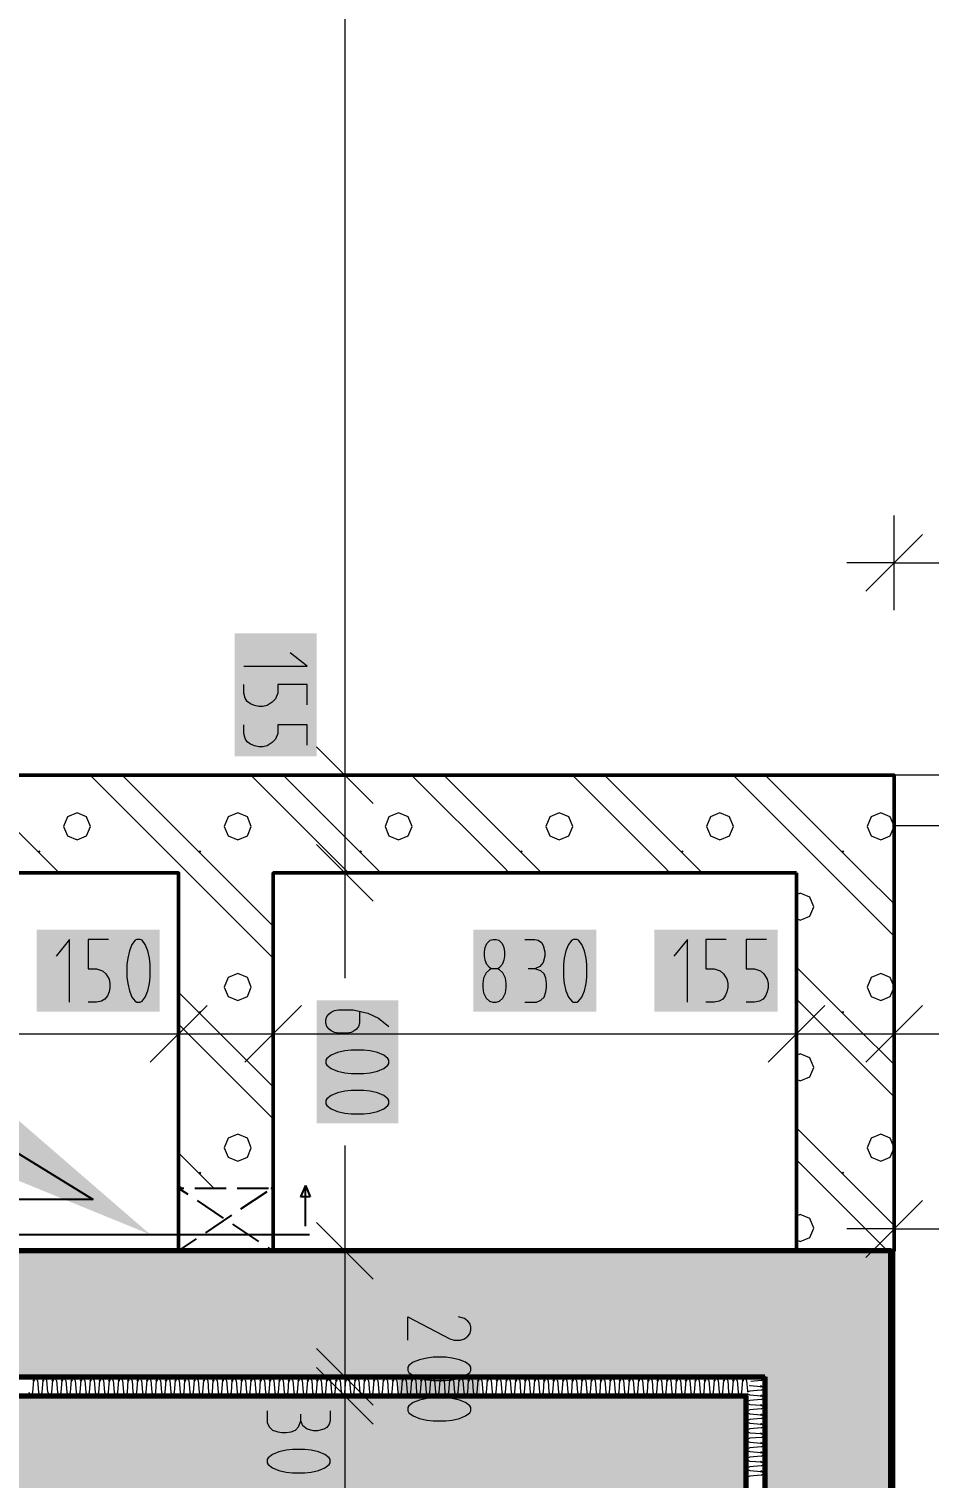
# Model space of a CAD drawing. Header units: millimetres. Extents: x 0 to 594, y 0 to 420.
# Drawn here: x 431.3 to 442.54, y 267.6 to 285.71 of the extents above; entities that cross this region are included whole.
import ezdxf
from ezdxf import colors
from ezdxf.entities.mleader import LeaderData, LeaderLine
from ezdxf.math import Vec2, Vec3

# ---------------------------------------------------------------- set-up
doc = ezdxf.new("R2010")
doc.units = ezdxf.units.MM
doc.header["$LTSCALE"] = 8
for name, color, linetype in [('CAT6', 1, 'Continuous'), ('PDF_Instalacni prizdivky', 7, 'Continuous'), ('PDF_Koty delkove', 7, 'Continuous'), ('PDF_Omitka', 7, 'Continuous'), ('PDF_Prosklenne fasady', 7, 'Continuous'), ('PDF_Prostupy', 7, 'Continuous'), ('PDF_Steny obvodove nosne', 7, 'Continuous'), ('PDF_Steny sendvic', 7, 'Continuous'), ('PDF_Steny vnitrni', 7, 'Continuous'), ('popos', 7, 'Continuous')]:
    doc.layers.add(name, color=color, linetype=linetype)

msp = doc.modelspace()

# ---------------------------------------------------------------- hatches: boundary and pattern name
at = {"layer": 'PDF_Steny obvodove nosne', "true_color": 0xc0c0c0, "transparency": 33554559}
msp.add_hatch(color=9, dxfattribs=at).paths.add_polyline_path([(440.256, 268.63), (421.595, 268.63), (421.595, 267.213), (438.839, 267.213), (440.256, 267.213)])

# ---------------------------------------------------------------- linework, layer by layer
at = {"layer": 'CAT6'}
msp.add_line((421.247, 270.644), (434.803, 270.644), dxfattribs=at)
at = {"layer": 'PDF_Instalacni prizdivky', "lineweight": 50}
for points in [[(442.106, 275.165), (442.106, 275.756), (442.106, 276.386), (421.555, 276.386), (421.555, 275.165), (421.595, 275.165), (421.595, 276.346), (423.563, 276.346), (423.563, 275.165), (433.169, 275.165), (433.169, 270.441), (434.351, 270.441), (434.351, 275.165), (440.886, 275.165)], [(440.886, 275.165), (440.886, 270.441), (442.067, 270.441), (442.106, 270.441), (442.106, 275.165)]]:
    msp.add_lwpolyline(points, dxfattribs=at)
at = {"layer": 'PDF_Instalacni prizdivky', "lineweight": 9}
for points in [[(430.457, 276.386), (431.398, 275.445)], [(432.063, 276.386), (433.205, 275.244)], [(432.465, 276.386), (433.406, 275.445)], [(434.071, 276.386), (435.213, 275.244)], [(434.473, 276.386), (435.414, 275.445)], [(436.079, 276.386), (437.221, 275.244)], [(436.48, 276.386), (437.421, 275.445)], [(438.087, 276.386), (439.228, 275.244)], [(438.488, 276.386), (439.429, 275.445)], [(440.095, 276.386), (441.236, 275.244)], [(440.496, 276.386), (441.437, 275.445)], [(442.102, 276.386), (442.106, 276.382)], [(431.9, 275.577), (432.019, 275.627), (432.068, 275.746), (432.019, 275.865), (431.9, 275.915), (431.78, 275.865), (431.731, 275.746), (431.78, 275.627)], [(442.106, 275.749), (442.058, 275.865), (441.939, 275.915), (441.82, 275.865), (441.77, 275.746), (441.82, 275.627), (441.939, 275.577), (442.058, 275.627), (442.106, 275.743)], [(431.78, 275.627), (431.9, 275.577)], [(431.398, 275.445), (431.599, 275.244)], [(433.406, 275.445), (433.606, 275.244)], [(435.414, 275.445), (435.614, 275.244)], [(437.421, 275.445), (437.622, 275.244)], [(439.429, 275.445), (439.63, 275.244)], [(441.437, 275.445), (441.638, 275.244)], [(431.599, 275.244), (431.677, 275.165)], [(433.205, 275.244), (433.284, 275.165)], [(433.606, 275.244), (433.685, 275.165), (434.351, 274.5)], [(435.213, 275.244), (435.291, 275.165)], [(435.614, 275.244), (435.693, 275.165)], [(437.221, 275.244), (437.299, 275.165)], [(437.622, 275.244), (437.701, 275.165)], [(439.228, 275.244), (439.307, 275.165)], [(439.63, 275.244), (439.709, 275.165)], [(441.236, 275.244), (441.315, 275.165)], [(441.638, 275.244), (441.717, 275.165)], [(433.284, 275.165), (433.406, 275.043), (434.351, 274.098)], [(441.315, 275.165), (441.437, 275.043), (442.106, 274.374)], [(441.717, 275.165), (442.106, 274.776)], [(440.886, 274.594), (440.935, 274.573), (441.054, 274.623), (441.104, 274.742), (441.054, 274.861), (440.935, 274.911), (440.886, 274.89)], [(440.886, 273.988), (441.437, 273.437)], [(442.106, 273.741), (442.058, 273.857), (441.939, 273.907), (441.82, 273.857), (441.77, 273.738), (441.82, 273.619), (441.939, 273.569), (442.058, 273.619), (442.106, 273.735)], [(433.169, 273.673), (433.406, 273.437), (433.606, 273.236), (434.351, 272.492)], [(440.886, 273.587), (441.236, 273.236), (441.437, 273.035), (442.106, 272.366)], [(441.437, 273.437), (441.638, 273.236)], [(433.169, 273.272), (433.205, 273.236), (433.406, 273.035), (434.351, 272.091)], [(441.638, 273.236), (442.106, 272.768)], [(440.886, 272.586), (440.935, 272.566), (441.054, 272.615), (441.104, 272.734), (441.054, 272.853), (440.935, 272.903), (440.886, 272.882)], [(440.886, 271.98), (441.437, 271.429)], [(442.106, 271.734), (442.058, 271.85), (441.939, 271.899), (441.82, 271.85), (441.77, 271.73), (441.82, 271.611), (441.939, 271.562), (442.058, 271.611), (442.106, 271.727)], [(433.169, 271.665), (433.406, 271.429), (433.606, 271.228), (433.609, 271.226)], [(440.886, 271.579), (441.236, 271.228), (441.437, 271.028), (442.024, 270.441)], [(433.169, 271.264), (433.205, 271.228), (433.207, 271.226)], [(441.437, 271.429), (441.638, 271.228)], [(441.638, 271.228), (442.106, 270.76)], [(440.886, 270.578), (440.935, 270.558), (441.054, 270.607), (441.104, 270.726), (441.054, 270.846), (440.935, 270.895), (440.886, 270.875)], [(433.991, 270.442), (433.992, 270.441)]]:
    msp.add_lwpolyline(points, dxfattribs=at)
for points in [[(433.908, 275.577), (434.027, 275.627), (434.076, 275.746), (434.027, 275.865), (433.908, 275.915), (433.788, 275.865), (433.739, 275.746), (433.788, 275.627)], [(435.915, 275.577), (436.035, 275.627), (436.084, 275.746), (436.035, 275.865), (435.915, 275.915), (435.796, 275.865), (435.747, 275.746), (435.796, 275.627)], [(437.923, 275.577), (438.043, 275.627), (438.092, 275.746), (438.043, 275.865), (437.923, 275.915), (437.804, 275.865), (437.755, 275.746), (437.804, 275.627)], [(439.931, 275.577), (440.05, 275.627), (440.1, 275.746), (440.05, 275.865), (439.931, 275.915), (439.812, 275.865), (439.763, 275.746), (439.812, 275.627)], [(433.908, 273.569), (434.027, 273.619), (434.076, 273.738), (434.027, 273.857), (433.908, 273.907), (433.788, 273.857), (433.739, 273.738), (433.788, 273.619)], [(433.908, 271.562), (434.027, 271.611), (434.076, 271.73), (434.027, 271.85), (433.908, 271.899), (433.788, 271.85), (433.739, 271.73), (433.788, 271.611)]]:
    msp.add_lwpolyline(points, close=True, dxfattribs=at)
at = {"layer": 'PDF_Instalacni prizdivky', "lineweight": 9, "transparency": 33554559}
for points in [[(431.428, 275.448), (431.446, 275.431), (431.41, 275.431), (431.428, 275.413)], [(433.436, 275.448), (433.453, 275.431), (433.418, 275.431), (433.436, 275.413)], [(435.444, 275.448), (435.461, 275.431), (435.426, 275.431), (435.444, 275.413)], [(437.451, 275.448), (437.469, 275.431), (437.434, 275.431), (437.451, 275.413)], [(439.459, 275.448), (439.477, 275.431), (439.442, 275.431), (439.459, 275.413)], [(441.467, 275.448), (441.485, 275.431), (441.45, 275.431), (441.467, 275.413)], [(433.436, 273.441), (433.453, 273.423), (433.418, 273.423), (433.436, 273.405)], [(441.467, 273.441), (441.485, 273.423), (441.45, 273.423), (441.467, 273.405)], [(433.436, 271.433), (433.453, 271.415), (433.418, 271.415), (433.436, 271.397)], [(441.467, 271.433), (441.485, 271.415), (441.45, 271.415), (441.467, 271.397)]]:
    msp.add_solid(points, dxfattribs=at)
at = {"layer": 'PDF_Koty delkove', "lineweight": 18}
for points in [[(435.245, 299.653), (435.245, 289.41), (435.245, 286.985), (435.245, 284.004), (435.245, 283.345), (435.245, 280.615), (435.245, 276.386), (435.245, 275.165), (435.245, 273.848)], [(442.106, 278.448), (442.106, 279.039), (442.106, 279.629)], [(441.752, 278.685), (442.461, 279.393)], [(442.106, 279.039), (441.516, 279.039)], [(442.106, 279.039), (443.789, 279.039), (445.965, 279.039), (446.595, 279.039)], [(433.985, 277.748), (434.773, 277.748), (434.563, 277.915)], [(434.773, 277.265), (434.773, 277.517), (434.406, 277.517), (434.406, 277.411), (434.379, 277.338), (434.339, 277.296), (434.274, 277.255), (434.222, 277.244), (434.169, 277.244), (434.117, 277.255), (434.065, 277.275), (434.025, 277.307), (433.999, 277.348), (433.985, 277.411), (433.985, 277.517)], [(434.773, 276.761), (434.773, 277.013), (434.406, 277.013), (434.406, 276.907), (434.379, 276.834), (434.339, 276.792), (434.274, 276.751), (434.222, 276.74), (434.169, 276.74), (434.117, 276.751), (434.065, 276.771), (434.025, 276.803), (433.999, 276.844), (433.985, 276.907), (433.985, 277.013)], [(434.891, 276.74), (435.599, 276.031)], [(434.654, 276.386), (435.245, 276.386), (435.836, 276.386)], [(434.891, 275.52), (435.599, 274.811)], [(434.654, 275.165), (435.245, 275.165), (435.836, 275.165)], [(431.807, 273.547), (431.807, 274.334), (431.64, 274.125)], [(432.291, 274.334), (432.039, 274.334), (432.039, 273.967), (432.144, 273.967), (432.217, 273.941), (432.259, 273.901), (432.301, 273.836), (432.311, 273.784), (432.311, 273.731), (432.301, 273.678), (432.28, 273.627), (432.248, 273.587), (432.207, 273.56), (432.144, 273.547), (432.039, 273.547)], [(437.073, 273.967), (437.052, 273.981), (437.02, 274.02), (436.999, 274.072), (436.989, 274.125), (436.989, 274.178), (436.999, 274.23), (437.02, 274.282), (437.062, 274.322), (437.094, 274.334), (437.135, 274.334), (437.167, 274.322), (437.209, 274.282), (437.23, 274.23), (437.241, 274.178), (437.241, 274.125), (437.23, 274.072), (437.209, 274.02), (437.178, 273.981), (437.157, 273.967)], [(437.493, 274.334), (437.619, 274.334), (437.661, 274.322), (437.702, 274.295), (437.724, 274.256), (437.745, 274.178), (437.745, 274.125), (437.724, 274.046), (437.682, 273.993), (437.619, 273.967), (437.535, 273.967)], [(439.524, 273.547), (439.524, 274.334), (439.356, 274.125)], [(440.007, 274.334), (439.755, 274.334), (439.755, 273.967), (439.86, 273.967), (439.933, 273.941), (439.976, 273.901), (440.017, 273.836), (440.028, 273.784), (440.028, 273.731), (440.017, 273.678), (439.996, 273.627), (439.965, 273.587), (439.923, 273.56), (439.86, 273.547), (439.755, 273.547)], [(440.511, 274.334), (440.259, 274.334), (440.259, 273.967), (440.364, 273.967), (440.437, 273.941), (440.48, 273.901), (440.521, 273.836), (440.532, 273.784), (440.532, 273.731), (440.521, 273.678), (440.5, 273.627)], [(436.978, 273.849), (436.967, 273.784), (436.967, 273.731), (436.978, 273.666), (437.01, 273.6), (437.052, 273.56), (437.094, 273.547), (437.135, 273.547), (437.178, 273.56), (437.22, 273.6), (437.251, 273.666), (437.261, 273.731)], [(437.261, 273.731), (437.261, 273.784), (437.251, 273.849), (437.22, 273.915), (437.178, 273.954), (437.157, 273.967), (437.073, 273.967), (437.052, 273.954), (437.01, 273.915), (436.978, 273.849)], [(437.493, 273.547), (437.639, 273.547), (437.692, 273.574), (437.734, 273.613), (437.755, 273.678), (437.765, 273.731), (437.765, 273.784), (437.755, 273.849), (437.734, 273.901), (437.692, 273.941), (437.619, 273.967)], [(433.169, 272.563), (433.169, 273.153), (433.169, 273.744)], [(434.351, 272.563), (434.351, 273.153), (434.351, 273.744)], [(440.5, 273.627), (440.469, 273.587), (440.427, 273.56), (440.364, 273.547), (440.259, 273.547)], [(440.886, 272.563), (440.886, 273.153), (440.886, 273.744)], [(442.106, 272.563), (442.106, 273.153), (442.106, 273.744)], [(432.815, 272.799), (433.524, 273.508)], [(433.996, 272.799), (434.705, 273.508)], [(435.39, 273.212), (435.363, 273.191), (435.325, 273.171), (435.272, 273.16), (435.167, 273.16), (435.114, 273.171), (435.075, 273.191), (435.049, 273.212), (435.022, 273.244), (435.009, 273.286), (435.009, 273.327), (435.022, 273.37), (435.049, 273.401), (435.075, 273.422), (435.114, 273.443), (435.167, 273.454), (435.351, 273.454), (435.534, 273.412), (435.665, 273.349), (435.796, 273.244)], [(435.429, 273.433), (435.429, 273.286), (435.416, 273.244), (435.39, 273.212)], [(440.532, 272.799), (441.24, 273.508)], [(441.752, 272.799), (442.461, 273.508)], [(400.059, 273.153), (409.902, 273.153), (421.555, 273.153), (423.563, 273.153), (433.169, 273.153), (434.351, 273.153), (440.886, 273.153), (442.106, 273.153), (446.595, 273.153)], [(435.796, 272.32), (435.784, 272.341), (435.731, 272.383), (435.652, 272.414), (435.56, 272.435), (435.482, 272.446), (435.325, 272.446), (435.246, 272.435), (435.154, 272.414), (435.075, 272.383), (435.022, 272.341), (435.009, 272.32), (435.009, 272.278), (435.022, 272.257), (435.075, 272.215), (435.154, 272.183), (435.246, 272.163), (435.325, 272.152)], [(435.325, 272.152), (435.482, 272.152), (435.56, 272.163), (435.652, 272.183), (435.731, 272.215), (435.784, 272.257), (435.796, 272.278), (435.796, 272.32)], [(435.245, 271.758), (435.245, 270.441), (435.245, 268.866), (435.245, 268.63), (435.245, 267.213), (435.245, 254.22), (435.245, 252.803), (435.245, 252.567), (435.245, 250.992), (435.245, 250.48), (435.245, 208.63), (435.245, 203.906), (435.245, 202.724), (435.245, 190.913), (435.245, 190.126), (435.245, 155.402)], [(442.106, 270.124), (442.106, 270.715), (442.106, 271.305)], [(441.752, 270.36), (442.461, 271.069)], [(434.891, 270.795), (435.599, 270.087)], [(442.106, 270.715), (441.516, 270.715)], [(442.106, 270.715), (466.122, 270.715)], [(434.654, 270.441), (435.245, 270.441), (435.836, 270.441)], [(436.032, 269.323), (436.032, 269.617), (436.558, 269.343), (436.61, 269.323), (436.689, 269.323), (436.741, 269.343), (436.78, 269.375), (436.807, 269.406), (436.82, 269.449), (436.82, 269.49), (436.807, 269.532), (436.78, 269.564), (436.741, 269.595), (436.663, 269.617)], [(434.891, 269.22), (435.599, 268.512)], [(436.348, 268.819), (436.506, 268.819), (436.584, 268.829), (436.676, 268.85), (436.754, 268.882), (436.807, 268.923), (436.82, 268.945), (436.82, 268.986), (436.807, 269.008), (436.754, 269.049), (436.676, 269.081), (436.584, 269.102), (436.506, 269.113), (436.348, 269.113), (436.269, 269.102), (436.177, 269.081), (436.099, 269.049), (436.046, 269.008), (436.032, 268.986), (436.032, 268.945), (436.046, 268.923)], [(434.891, 268.984), (435.599, 268.276)], [(436.046, 268.923), (436.099, 268.882), (436.177, 268.85), (436.269, 268.829), (436.348, 268.819)], [(434.654, 268.866), (435.245, 268.866), (435.836, 268.866)], [(434.654, 268.63), (435.245, 268.63), (435.836, 268.63)], [(434.274, 268.443), (434.274, 268.296), (434.301, 268.244), (434.34, 268.201), (434.406, 268.181), (434.458, 268.17), (434.511, 268.17), (434.576, 268.181), (434.628, 268.201), (434.668, 268.244), (434.695, 268.317)], [(435.062, 268.443), (435.062, 268.317), (435.049, 268.274), (435.022, 268.233), (434.983, 268.211), (434.905, 268.191), (434.852, 268.191), (434.773, 268.211), (434.721, 268.254), (434.695, 268.317), (434.695, 268.4)], [(434.825, 267.677), (434.917, 267.697), (434.996, 267.729), (435.049, 267.77), (435.062, 267.792), (435.062, 267.833), (435.049, 267.855), (434.996, 267.896), (434.917, 267.928), (434.825, 267.949), (434.747, 267.96), (434.59, 267.96), (434.511, 267.949), (434.419, 267.928), (434.34, 267.896), (434.287, 267.855), (434.274, 267.833), (434.274, 267.792), (434.287, 267.77), (434.34, 267.729), (434.419, 267.697), (434.511, 267.677), (434.59, 267.666)], [(434.59, 267.666), (434.747, 267.666), (434.825, 267.677)]]:
    msp.add_lwpolyline(points, dxfattribs=at)
for points in [[(432.815, 273.863), (432.815, 274.02), (432.805, 274.098), (432.784, 274.19), (432.752, 274.269), (432.711, 274.322), (432.689, 274.334), (432.648, 274.334), (432.626, 274.322), (432.585, 274.269), (432.553, 274.19), (432.532, 274.098), (432.521, 274.02), (432.521, 273.863), (432.532, 273.784), (432.553, 273.692), (432.585, 273.613), (432.626, 273.56), (432.648, 273.547), (432.689, 273.547), (432.711, 273.56), (432.752, 273.613), (432.784, 273.692), (432.805, 273.784)], [(438.269, 273.863), (438.269, 274.02), (438.259, 274.098), (438.238, 274.19), (438.206, 274.269), (438.165, 274.322), (438.143, 274.334), (438.102, 274.334), (438.08, 274.322), (438.039, 274.269), (438.007, 274.19), (437.986, 274.098), (437.975, 274.02), (437.975, 273.863), (437.986, 273.784), (438.007, 273.692), (438.039, 273.613), (438.08, 273.56), (438.102, 273.547), (438.143, 273.547), (438.165, 273.56), (438.206, 273.613), (438.238, 273.692), (438.259, 273.784)], [(435.325, 272.656), (435.482, 272.656), (435.56, 272.667), (435.652, 272.687), (435.731, 272.719), (435.784, 272.76), (435.796, 272.782), (435.796, 272.823), (435.784, 272.845), (435.731, 272.886), (435.652, 272.918), (435.56, 272.939), (435.482, 272.95), (435.325, 272.95), (435.246, 272.939), (435.154, 272.918), (435.075, 272.886), (435.022, 272.845), (435.009, 272.823), (435.009, 272.782), (435.022, 272.76), (435.075, 272.719), (435.154, 272.687), (435.246, 272.667)], [(436.348, 268.315), (436.506, 268.315), (436.584, 268.325), (436.676, 268.346), (436.754, 268.378), (436.807, 268.419), (436.82, 268.441), (436.82, 268.482), (436.807, 268.504), (436.754, 268.545), (436.676, 268.577), (436.584, 268.598), (436.506, 268.609), (436.348, 268.609), (436.269, 268.598), (436.177, 268.577), (436.099, 268.545), (436.046, 268.504), (436.032, 268.482), (436.032, 268.441), (436.046, 268.419), (436.099, 268.378), (436.177, 268.346), (436.269, 268.325)]]:
    msp.add_lwpolyline(points, close=True, dxfattribs=at)
at = {"layer": 'PDF_Koty delkove', "color": 7, "lineweight": 18, "true_color": 0xffffff, "transparency": 33554559}
for points in [[(433.867, 278.16), (433.867, 276.622), (434.891, 278.16), (434.891, 276.622)], [(431.395, 273.429), (432.933, 273.429), (431.395, 274.453), (432.933, 274.453)], [(436.849, 273.429), (438.387, 273.429), (436.849, 274.453), (438.387, 274.453)], [(439.112, 273.429), (440.65, 273.429), (439.112, 274.453), (440.65, 274.453)], [(434.891, 273.572), (434.891, 272.034), (435.914, 273.572), (435.914, 272.034)], [(435.914, 269.735), (435.914, 268.197), (436.938, 269.735), (436.938, 268.197)], [(434.156, 268.582), (434.156, 267.548), (435.18, 268.582), (435.18, 267.548)]]:
    msp.add_solid(points, dxfattribs=at)
at = {"layer": 'PDF_Omitka', "lineweight": 35}
msp.add_lwpolyline([(442.106, 264.85), (442.106, 270.441), (442.067, 270.441), (442.067, 268.866), (442.067, 264.85)], dxfattribs=at)
at = {"layer": 'PDF_Prosklenne fasady', "lineweight": 18}
msp.add_lwpolyline([(445.965, 275.756), (446.595, 275.756), (446.595, 282.213), (445.965, 282.213), (445.965, 276.386), (442.106, 276.386), (442.106, 275.756), (445.965, 275.756)], dxfattribs=at)
at = {"layer": 'PDF_Prostupy'}
for p, q in [((434.752, 271.259), (434.689, 271.116)), ((434.752, 270.749), (434.752, 271.259)), ((434.752, 271.259), (434.81, 271.116)), ((434.81, 271.116), (434.693, 271.116))]:
    msp.add_line(p, q, dxfattribs=at)
at = {"layer": 'PDF_Prostupy', "lineweight": 25}
for points in [[(433.286, 271.145), (433.164, 271.226), (433.233, 271.226)], [(433.164, 271.226), (433.164, 271.05)], [(433.37, 271.226), (433.762, 271.226)], [(433.899, 271.226), (434.291, 271.226)], [(434.269, 271.179), (433.943, 270.962)], [(434.34, 271.226), (434.34, 271.05)], [(433.164, 270.912), (433.164, 270.52)], [(433.4, 271.069), (433.726, 270.851)], [(434.34, 270.912), (434.34, 270.52)], [(433.829, 270.886), (433.503, 270.668)], [(433.84, 270.775), (434.166, 270.558)], [(433.389, 270.592), (433.164, 270.442)], [(433.164, 270.442), (433.233, 270.442)], [(433.37, 270.442), (433.762, 270.442)], [(433.899, 270.442), (434.291, 270.442)], [(434.281, 270.482), (434.34, 270.442)]]:
    msp.add_lwpolyline(points, dxfattribs=at)
at = {"layer": 'PDF_Prostupy', "lineweight": 25, "transparency": 33554559}
for points in [[(433.14, 271.226), (433.164, 271.25), (433.164, 271.201), (433.189, 271.226)], [(433.164, 271.25), (433.189, 271.226), (433.14, 271.226), (433.164, 271.201)], [(433.144, 271.24), (433.178, 271.246), (433.15, 271.206), (433.184, 271.212)], [(434.315, 271.226), (434.34, 271.25), (434.34, 271.201), (434.364, 271.226)], [(434.34, 271.25), (434.364, 271.226), (434.315, 271.226), (434.34, 271.201)], [(434.36, 271.24), (434.353, 271.206), (434.326, 271.246), (434.319, 271.212)], [(433.14, 270.442), (433.164, 270.467), (433.164, 270.418), (433.189, 270.442)], [(433.164, 270.467), (433.189, 270.442), (433.14, 270.442), (433.164, 270.418)], [(433.184, 270.456), (433.178, 270.422), (433.15, 270.463), (433.144, 270.429)], [(434.315, 270.442), (434.34, 270.467), (434.34, 270.418), (434.364, 270.442)], [(434.34, 270.467), (434.364, 270.442), (434.315, 270.442), (434.34, 270.418)], [(434.319, 270.456), (434.353, 270.463), (434.326, 270.422), (434.36, 270.429)]]:
    msp.add_solid(points, dxfattribs=at)
at = {"layer": 'PDF_Steny obvodove nosne', "lineweight": 70}
for points in [[(440.492, 268.866), (440.492, 264.85)], [(442.067, 264.85), (442.067, 268.866)], [(421.595, 267.213), (421.595, 268.63), (440.256, 268.63), (440.256, 267.213), (440.256, 267.213), (440.256, 264.85), (438.839, 264.85), (438.839, 267.213), (423.012, 267.213)]]:
    msp.add_lwpolyline(points, dxfattribs=at)
at = {"layer": 'PDF_Steny obvodove nosne', "color": 9, "lineweight": 9, "true_color": 0xc0c0c0, "transparency": 33554559}
msp.add_solid([(440.492, 264.85), (442.067, 264.85), (440.492, 268.866), (442.067, 268.866)], dxfattribs=at)
at = {"layer": 'PDF_Steny sendvic', "lineweight": 35}
for points in [[(440.335, 268.866), (421.595, 268.866), (421.555, 268.866), (421.555, 268.63), (421.595, 268.63), (440.256, 268.63), (440.256, 268.63)], [(440.256, 268.63), (440.256, 267.213), (440.256, 264.85), (440.492, 264.85), (440.492, 268.866), (440.335, 268.866)]]:
    msp.add_lwpolyline(points, dxfattribs=at)
at = {"layer": 'PDF_Steny sendvic', "lineweight": 9}
for points in [[(431.347, 268.677), (431.358, 268.819)], [(431.382, 268.866), (431.358, 268.819)], [(431.406, 268.819), (431.382, 268.866)], [(431.406, 268.819), (431.417, 268.677)], [(431.465, 268.677), (431.477, 268.819)], [(431.5, 268.866), (431.477, 268.819)], [(431.535, 268.677), (431.524, 268.819), (431.5, 268.866)], [(431.5, 268.866), (431.5, 268.866)], [(431.583, 268.677), (431.595, 268.819)], [(431.618, 268.866), (431.595, 268.819)], [(431.642, 268.819), (431.618, 268.866)], [(431.642, 268.819), (431.654, 268.677)], [(431.701, 268.677), (431.713, 268.819)], [(431.736, 268.866), (431.713, 268.819)], [(431.76, 268.819), (431.736, 268.866)], [(431.76, 268.819), (431.772, 268.677)], [(431.819, 268.677), (431.831, 268.819)], [(431.854, 268.866), (431.831, 268.819)], [(431.878, 268.819), (431.854, 268.866)], [(431.878, 268.819), (431.89, 268.677)], [(431.937, 268.677), (431.949, 268.819)], [(431.973, 268.866), (431.949, 268.819)], [(431.996, 268.819), (431.973, 268.866)], [(431.996, 268.819), (432.008, 268.677)], [(432.055, 268.677), (432.067, 268.819)], [(432.091, 268.866), (432.067, 268.819)], [(432.114, 268.819), (432.091, 268.866)], [(432.114, 268.819), (432.126, 268.677)], [(432.173, 268.677), (432.185, 268.819)], [(432.209, 268.866), (432.185, 268.819)], [(432.232, 268.819), (432.209, 268.866)], [(432.232, 268.819), (432.244, 268.677)], [(432.292, 268.677), (432.303, 268.819)], [(432.35, 268.819), (432.327, 268.866), (432.303, 268.819)], [(432.327, 268.866), (432.327, 268.866)], [(432.35, 268.819), (432.362, 268.677)], [(432.41, 268.677), (432.421, 268.819)], [(432.469, 268.819), (432.445, 268.866), (432.421, 268.819)], [(432.469, 268.819), (432.48, 268.677)], [(432.528, 268.677), (432.539, 268.819)], [(432.587, 268.819), (432.563, 268.866), (432.539, 268.819)], [(432.587, 268.819), (432.598, 268.677)], [(432.646, 268.677), (432.658, 268.819)], [(432.705, 268.819), (432.681, 268.866), (432.658, 268.819)], [(432.705, 268.819), (432.717, 268.677)], [(432.764, 268.677), (432.776, 268.819)], [(432.823, 268.819), (432.799, 268.866), (432.776, 268.819)], [(432.823, 268.819), (432.835, 268.677)], [(432.882, 268.677), (432.894, 268.819)], [(432.941, 268.819), (432.917, 268.866), (432.894, 268.819)], [(432.941, 268.819), (432.953, 268.677)], [(433, 268.677), (433.012, 268.819)], [(433.036, 268.866), (433.012, 268.819)], [(433.059, 268.819), (433.036, 268.866)], [(433.059, 268.819), (433.071, 268.677)], [(433.118, 268.677), (433.13, 268.819)], [(433.177, 268.819), (433.154, 268.866), (433.13, 268.819)], [(433.177, 268.819), (433.189, 268.677)], [(433.236, 268.677), (433.248, 268.819)], [(433.295, 268.819), (433.272, 268.866), (433.248, 268.819)], [(433.295, 268.819), (433.307, 268.677)], [(433.355, 268.677), (433.366, 268.819)], [(433.39, 268.866), (433.366, 268.819)], [(433.413, 268.819), (433.39, 268.866)], [(433.413, 268.819), (433.425, 268.677)], [(433.473, 268.677), (433.484, 268.819)], [(433.532, 268.819), (433.508, 268.866), (433.484, 268.819)], [(433.532, 268.819), (433.543, 268.677)], [(433.591, 268.677), (433.602, 268.819)], [(433.65, 268.819), (433.626, 268.866), (433.602, 268.819)], [(433.65, 268.819), (433.661, 268.677)], [(433.709, 268.677), (433.721, 268.819)], [(433.768, 268.819), (433.744, 268.866), (433.721, 268.819)], [(433.768, 268.819), (433.78, 268.677)], [(433.827, 268.677), (433.839, 268.819)], [(433.886, 268.819), (433.862, 268.866), (433.839, 268.819)], [(433.886, 268.819), (433.898, 268.677)], [(433.945, 268.677), (433.957, 268.819)], [(434.004, 268.819), (433.98, 268.866), (433.957, 268.819)], [(434.004, 268.819), (434.016, 268.677)], [(434.063, 268.677), (434.075, 268.819)], [(434.122, 268.819), (434.099, 268.866), (434.075, 268.819)], [(434.122, 268.819), (434.134, 268.677)], [(434.181, 268.677), (434.193, 268.819)], [(434.24, 268.819), (434.217, 268.866), (434.193, 268.819)], [(434.24, 268.819), (434.252, 268.677)], [(434.299, 268.677), (434.311, 268.819)], [(434.358, 268.819), (434.335, 268.866), (434.311, 268.819)], [(434.358, 268.819), (434.37, 268.677)], [(434.418, 268.677), (434.429, 268.819)], [(434.453, 268.866), (434.429, 268.819)], [(434.476, 268.819), (434.453, 268.866)], [(434.453, 268.866), (434.453, 268.866)], [(434.476, 268.819), (434.488, 268.677)], [(434.536, 268.677), (434.547, 268.819)], [(434.571, 268.866), (434.547, 268.819)], [(434.595, 268.819), (434.571, 268.866)], [(434.595, 268.819), (434.606, 268.677)], [(434.654, 268.677), (434.665, 268.819)], [(434.689, 268.866), (434.665, 268.819)], [(434.713, 268.819), (434.689, 268.866)], [(434.713, 268.819), (434.724, 268.677)], [(434.772, 268.677), (434.784, 268.819)], [(434.807, 268.866), (434.784, 268.819)], [(434.831, 268.819), (434.807, 268.866)], [(434.831, 268.819), (434.843, 268.677)], [(434.89, 268.677), (434.902, 268.819)], [(434.925, 268.866), (434.902, 268.819)], [(434.949, 268.819), (434.925, 268.866)], [(434.949, 268.819), (434.961, 268.677)], [(435.008, 268.677), (435.02, 268.819)], [(435.043, 268.866), (435.02, 268.819)], [(435.067, 268.819), (435.043, 268.866)], [(435.067, 268.819), (435.079, 268.677)], [(435.126, 268.677), (435.138, 268.819)], [(435.162, 268.866), (435.138, 268.819)], [(435.185, 268.819), (435.162, 268.866)], [(435.185, 268.819), (435.197, 268.677)], [(435.244, 268.677), (435.256, 268.819)], [(435.303, 268.819), (435.28, 268.866), (435.256, 268.819)], [(435.28, 268.866), (435.28, 268.866)], [(435.303, 268.819), (435.315, 268.677)], [(435.362, 268.677), (435.374, 268.819)], [(435.421, 268.819), (435.398, 268.866), (435.374, 268.819)], [(435.421, 268.819), (435.433, 268.677)], [(435.481, 268.677), (435.492, 268.819)], [(435.539, 268.819), (435.516, 268.866), (435.492, 268.819)], [(435.539, 268.819), (435.551, 268.677)], [(435.599, 268.677), (435.61, 268.819)], [(435.658, 268.819), (435.634, 268.866), (435.61, 268.819)], [(435.658, 268.819), (435.669, 268.677)], [(435.717, 268.677), (435.728, 268.819)], [(435.776, 268.819), (435.752, 268.866), (435.728, 268.819)], [(435.776, 268.819), (435.787, 268.677)], [(435.835, 268.677), (435.847, 268.819)], [(435.894, 268.819), (435.87, 268.866), (435.847, 268.819)], [(435.894, 268.819), (435.905, 268.677)], [(435.953, 268.677), (435.965, 268.819)], [(435.988, 268.866), (435.965, 268.819)], [(436.012, 268.819), (435.988, 268.866)], [(436.012, 268.819), (436.024, 268.677)], [(436.071, 268.677), (436.083, 268.819)], [(436.13, 268.819), (436.106, 268.866), (436.083, 268.819)], [(436.13, 268.819), (436.142, 268.677)], [(436.189, 268.677), (436.201, 268.819)], [(436.248, 268.819), (436.225, 268.866), (436.201, 268.819)], [(436.248, 268.819), (436.26, 268.677)], [(436.307, 268.677), (436.319, 268.819)], [(436.343, 268.866), (436.319, 268.819)], [(436.366, 268.819), (436.343, 268.866)], [(436.366, 268.819), (436.378, 268.677)], [(436.425, 268.677), (436.437, 268.819)], [(436.484, 268.819), (436.461, 268.866), (436.437, 268.819)], [(436.484, 268.819), (436.496, 268.677)], [(436.544, 268.677), (436.555, 268.819)], [(436.602, 268.819), (436.579, 268.866), (436.555, 268.819)], [(436.602, 268.819), (436.614, 268.677)], [(436.662, 268.677), (436.673, 268.819)], [(436.721, 268.819), (436.697, 268.866), (436.673, 268.819)], [(436.721, 268.819), (436.732, 268.677)], [(436.78, 268.677), (436.791, 268.819)], [(436.839, 268.819), (436.815, 268.866), (436.791, 268.819)], [(436.839, 268.819), (436.85, 268.677)], [(436.898, 268.677), (436.91, 268.819)], [(436.957, 268.819), (436.933, 268.866), (436.91, 268.819)], [(436.957, 268.819), (436.968, 268.677)], [(437.016, 268.677), (437.028, 268.819)], [(437.075, 268.819), (437.051, 268.866), (437.028, 268.819)], [(437.075, 268.819), (437.087, 268.677)], [(437.134, 268.677), (437.146, 268.819)], [(437.193, 268.819), (437.169, 268.866), (437.146, 268.819)], [(437.193, 268.819), (437.205, 268.677)], [(437.252, 268.677), (437.264, 268.819)], [(437.311, 268.819), (437.287, 268.866), (437.264, 268.819)], [(437.311, 268.819), (437.323, 268.677)], [(437.37, 268.677), (437.382, 268.819)], [(437.429, 268.819), (437.406, 268.866), (437.382, 268.819)], [(437.406, 268.866), (437.406, 268.866)], [(437.429, 268.819), (437.441, 268.677)], [(437.488, 268.677), (437.5, 268.819)], [(437.524, 268.866), (437.5, 268.819)], [(437.547, 268.819), (437.524, 268.866)], [(437.547, 268.819), (437.559, 268.677)], [(437.607, 268.677), (437.618, 268.819)], [(437.642, 268.866), (437.618, 268.819)], [(437.665, 268.819), (437.642, 268.866)], [(437.665, 268.819), (437.677, 268.677)], [(437.725, 268.677), (437.736, 268.819)], [(437.76, 268.866), (437.736, 268.819)], [(437.784, 268.819), (437.76, 268.866)], [(437.784, 268.819), (437.795, 268.677)], [(437.843, 268.677), (437.854, 268.819)], [(437.878, 268.866), (437.854, 268.819)], [(437.902, 268.819), (437.878, 268.866)], [(437.902, 268.819), (437.913, 268.677)], [(437.961, 268.677), (437.973, 268.819)], [(437.996, 268.866), (437.973, 268.819)], [(438.02, 268.819), (437.996, 268.866)], [(438.02, 268.819), (438.031, 268.677)], [(438.079, 268.677), (438.091, 268.819)], [(438.114, 268.866), (438.091, 268.819)], [(438.138, 268.819), (438.114, 268.866)], [(438.138, 268.819), (438.15, 268.677)], [(438.197, 268.677), (438.209, 268.819)], [(438.232, 268.866), (438.209, 268.819)], [(438.256, 268.819), (438.232, 268.866)], [(438.232, 268.866), (438.232, 268.866)], [(438.256, 268.819), (438.268, 268.677)], [(438.315, 268.677), (438.327, 268.819)], [(438.35, 268.866), (438.327, 268.819)], [(438.374, 268.819), (438.35, 268.866)], [(438.374, 268.819), (438.386, 268.677)], [(438.433, 268.677), (438.445, 268.819)], [(438.469, 268.866), (438.445, 268.819)], [(438.492, 268.819), (438.469, 268.866)], [(438.492, 268.819), (438.504, 268.677)], [(438.551, 268.677), (438.563, 268.819)], [(438.587, 268.866), (438.563, 268.819)], [(438.61, 268.819), (438.587, 268.866)], [(438.61, 268.819), (438.622, 268.677)], [(438.67, 268.677), (438.681, 268.819)], [(438.705, 268.866), (438.681, 268.819)], [(438.728, 268.819), (438.705, 268.866)], [(438.728, 268.819), (438.74, 268.677)], [(438.788, 268.677), (438.799, 268.819)], [(438.823, 268.866), (438.799, 268.819)], [(438.847, 268.819), (438.823, 268.866)], [(438.847, 268.819), (438.858, 268.677)], [(438.906, 268.677), (438.917, 268.819)], [(438.941, 268.866), (438.917, 268.819)], [(438.965, 268.819), (438.941, 268.866)], [(438.965, 268.819), (438.976, 268.677)], [(439.024, 268.677), (439.036, 268.819)], [(439.059, 268.866), (439.036, 268.819)], [(439.083, 268.819), (439.059, 268.866)], [(439.083, 268.819), (439.094, 268.677)], [(439.142, 268.677), (439.154, 268.819)], [(439.177, 268.866), (439.154, 268.819)], [(439.201, 268.819), (439.177, 268.866)], [(439.201, 268.819), (439.213, 268.677)], [(439.26, 268.677), (439.272, 268.819)], [(439.295, 268.866), (439.272, 268.819)], [(439.319, 268.819), (439.295, 268.866)], [(439.319, 268.819), (439.331, 268.677)], [(439.378, 268.677), (439.39, 268.819)], [(439.413, 268.866), (439.39, 268.819)], [(439.437, 268.819), (439.413, 268.866)], [(439.437, 268.819), (439.449, 268.677)], [(439.496, 268.677), (439.508, 268.819)], [(439.532, 268.866), (439.508, 268.819)], [(439.555, 268.819), (439.532, 268.866)], [(439.555, 268.819), (439.567, 268.677)], [(439.614, 268.677), (439.626, 268.819)], [(439.65, 268.866), (439.626, 268.819)], [(439.673, 268.819), (439.65, 268.866)], [(439.673, 268.819), (439.685, 268.677)], [(439.732, 268.677), (439.744, 268.819)], [(439.768, 268.866), (439.744, 268.819)], [(439.791, 268.819), (439.768, 268.866)], [(439.791, 268.819), (439.803, 268.677)], [(439.851, 268.677), (439.862, 268.819)], [(439.886, 268.866), (439.862, 268.819)], [(439.91, 268.819), (439.886, 268.866)], [(439.91, 268.819), (439.921, 268.677)], [(439.969, 268.677), (439.98, 268.819)], [(440.004, 268.866), (439.98, 268.819)], [(440.028, 268.819), (440.004, 268.866)], [(440.028, 268.819), (440.039, 268.677)], [(440.087, 268.677), (440.099, 268.819)], [(440.122, 268.866), (440.099, 268.819)], [(440.146, 268.819), (440.122, 268.866)], [(440.146, 268.819), (440.157, 268.677)], [(440.205, 268.677), (440.217, 268.819)], [(440.24, 268.866), (440.217, 268.819)], [(440.264, 268.819), (440.24, 268.866)], [(440.264, 268.819), (440.275, 268.686)], [(440.3, 268.761), (440.303, 268.76)], [(440.303, 268.76), (440.445, 268.748)], [(440.303, 268.76), (440.303, 268.76)], [(440.445, 268.819), (440.315, 268.808)], [(440.445, 268.866), (440.445, 268.866)], [(440.492, 268.842), (440.445, 268.866)], [(440.445, 268.819), (440.492, 268.842)], [(440.492, 268.724), (440.445, 268.748)], [(440.445, 268.701), (440.492, 268.724)], [(431.299, 268.677), (431.32, 268.63)], [(431.325, 268.63), (431.347, 268.677)], [(431.347, 268.677), (431.347, 268.677)], [(431.417, 268.677), (431.439, 268.63)], [(431.444, 268.63), (431.465, 268.677)], [(431.465, 268.677), (431.465, 268.677)], [(431.535, 268.677), (431.557, 268.63)], [(431.562, 268.63), (431.583, 268.677)], [(431.583, 268.677), (431.583, 268.677)], [(431.654, 268.677), (431.675, 268.63)], [(431.68, 268.63), (431.701, 268.677)], [(431.701, 268.677), (431.701, 268.677)], [(431.772, 268.677), (431.793, 268.63)], [(431.798, 268.63), (431.819, 268.677)], [(431.819, 268.677), (431.819, 268.677)], [(431.89, 268.677), (431.911, 268.63)], [(431.916, 268.63), (431.937, 268.677)], [(431.937, 268.677), (431.937, 268.677)], [(432.008, 268.677), (432.029, 268.63)], [(432.034, 268.63), (432.055, 268.677)], [(432.055, 268.677), (432.055, 268.677)], [(432.126, 268.677), (432.147, 268.63)], [(432.152, 268.63), (432.173, 268.677)], [(432.173, 268.677), (432.173, 268.677)], [(432.244, 268.677), (432.265, 268.63)], [(432.27, 268.63), (432.292, 268.677)], [(432.292, 268.677), (432.292, 268.677)], [(432.362, 268.677), (432.383, 268.63)], [(432.388, 268.63), (432.41, 268.677)], [(432.41, 268.677), (432.41, 268.677)], [(432.48, 268.677), (432.502, 268.63)], [(432.507, 268.63), (432.528, 268.677)], [(432.528, 268.677), (432.528, 268.677)], [(432.598, 268.677), (432.62, 268.63)], [(432.625, 268.63), (432.646, 268.677)], [(432.646, 268.677), (432.646, 268.677)], [(432.717, 268.677), (432.738, 268.63)], [(432.743, 268.63), (432.764, 268.677)], [(432.764, 268.677), (432.764, 268.677)], [(432.835, 268.677), (432.856, 268.63)], [(432.861, 268.63), (432.882, 268.677)], [(432.882, 268.677), (432.882, 268.677)], [(432.953, 268.677), (432.974, 268.63)], [(432.979, 268.63), (433, 268.677)], [(433, 268.677), (433, 268.677)], [(433.071, 268.677), (433.092, 268.63)], [(433.097, 268.63), (433.118, 268.677)], [(433.118, 268.677), (433.118, 268.677)], [(433.189, 268.677), (433.21, 268.63)], [(433.215, 268.63), (433.236, 268.677)], [(433.236, 268.677), (433.236, 268.677)], [(433.307, 268.677), (433.328, 268.63)], [(433.333, 268.63), (433.355, 268.677)], [(433.355, 268.677), (433.355, 268.677)], [(433.425, 268.677), (433.446, 268.63)], [(433.451, 268.63), (433.473, 268.677)], [(433.473, 268.677), (433.473, 268.677)], [(433.543, 268.677), (433.565, 268.63)], [(433.57, 268.63), (433.591, 268.677)], [(433.591, 268.677), (433.591, 268.677)], [(433.661, 268.677), (433.683, 268.63)], [(433.688, 268.63), (433.709, 268.677)], [(433.709, 268.677), (433.709, 268.677)], [(433.78, 268.677), (433.801, 268.63)], [(433.806, 268.63), (433.827, 268.677)], [(433.827, 268.677), (433.827, 268.677)], [(433.898, 268.677), (433.919, 268.63)], [(433.924, 268.63), (433.945, 268.677)], [(433.945, 268.677), (433.945, 268.677)], [(434.016, 268.677), (434.037, 268.63)], [(434.042, 268.63), (434.063, 268.677)], [(434.063, 268.677), (434.063, 268.677)], [(434.134, 268.677), (434.155, 268.63)], [(434.16, 268.63), (434.181, 268.677)], [(434.181, 268.677), (434.181, 268.677)], [(434.252, 268.677), (434.273, 268.63)], [(434.278, 268.63), (434.299, 268.677)], [(434.299, 268.677), (434.299, 268.677)], [(434.37, 268.677), (434.391, 268.63)], [(434.396, 268.63), (434.418, 268.677)], [(434.418, 268.677), (434.418, 268.677)], [(434.488, 268.677), (434.509, 268.63)], [(434.514, 268.63), (434.536, 268.677)], [(434.536, 268.677), (434.536, 268.677)], [(434.606, 268.677), (434.628, 268.63)], [(434.633, 268.63), (434.654, 268.677)], [(434.654, 268.677), (434.654, 268.677)], [(434.724, 268.677), (434.746, 268.63)], [(434.751, 268.63), (434.772, 268.677)], [(434.772, 268.677), (434.772, 268.677)], [(434.843, 268.677), (434.864, 268.63)], [(434.869, 268.63), (434.89, 268.677)], [(434.89, 268.677), (434.89, 268.677)], [(434.961, 268.677), (434.982, 268.63)], [(434.987, 268.63), (435.008, 268.677)], [(435.008, 268.677), (435.008, 268.677)], [(435.079, 268.677), (435.1, 268.63)], [(435.105, 268.63), (435.126, 268.677)], [(435.126, 268.677), (435.126, 268.677)], [(435.197, 268.677), (435.218, 268.63)], [(435.223, 268.63), (435.244, 268.677)], [(435.244, 268.677), (435.244, 268.677)], [(435.315, 268.677), (435.336, 268.63)], [(435.341, 268.63), (435.362, 268.677)], [(435.362, 268.677), (435.362, 268.677)], [(435.433, 268.677), (435.454, 268.63)], [(435.459, 268.63), (435.481, 268.677)], [(435.481, 268.677), (435.481, 268.677)], [(435.551, 268.677), (435.572, 268.63)], [(435.577, 268.63), (435.599, 268.677)], [(435.599, 268.677), (435.599, 268.677)], [(435.669, 268.677), (435.691, 268.63)], [(435.695, 268.63), (435.717, 268.677)], [(435.717, 268.677), (435.717, 268.677)], [(435.787, 268.677), (435.809, 268.63)], [(435.814, 268.63), (435.835, 268.677)], [(435.835, 268.677), (435.835, 268.677)], [(435.905, 268.677), (435.927, 268.63)], [(435.932, 268.63), (435.953, 268.677)], [(435.953, 268.677), (435.953, 268.677)], [(436.024, 268.677), (436.045, 268.63)], [(436.05, 268.63), (436.071, 268.677)], [(436.071, 268.677), (436.071, 268.677)], [(436.142, 268.677), (436.163, 268.63)], [(436.168, 268.63), (436.189, 268.677)], [(436.189, 268.677), (436.189, 268.677)], [(436.189, 268.677), (436.189, 268.677)], [(436.26, 268.677), (436.281, 268.63)], [(436.286, 268.63), (436.307, 268.677)], [(436.307, 268.677), (436.307, 268.677)], [(436.378, 268.677), (436.399, 268.63)], [(436.404, 268.63), (436.425, 268.677)], [(436.425, 268.677), (436.425, 268.677)], [(436.496, 268.677), (436.517, 268.63)], [(436.522, 268.63), (436.544, 268.677)], [(436.544, 268.677), (436.544, 268.677)], [(436.614, 268.677), (436.635, 268.63)], [(436.64, 268.63), (436.662, 268.677)], [(436.662, 268.677), (436.662, 268.677)], [(436.732, 268.677), (436.754, 268.63)], [(436.758, 268.63), (436.78, 268.677)], [(436.78, 268.677), (436.78, 268.677)], [(436.85, 268.677), (436.872, 268.63)], [(436.877, 268.63), (436.898, 268.677)], [(436.898, 268.677), (436.898, 268.677)], [(436.968, 268.677), (436.99, 268.63)], [(436.995, 268.63), (437.016, 268.677)], [(437.016, 268.677), (437.016, 268.677)], [(437.087, 268.677), (437.108, 268.63)], [(437.113, 268.63), (437.134, 268.677)], [(437.134, 268.677), (437.134, 268.677)], [(437.205, 268.677), (437.226, 268.63)], [(437.231, 268.63), (437.252, 268.677)], [(437.252, 268.677), (437.252, 268.677)], [(437.323, 268.677), (437.344, 268.63)], [(437.349, 268.63), (437.37, 268.677)], [(437.37, 268.677), (437.37, 268.677)], [(437.441, 268.677), (437.462, 268.63)], [(437.467, 268.63), (437.488, 268.677)], [(437.488, 268.677), (437.488, 268.677)], [(437.559, 268.677), (437.58, 268.63)], [(437.585, 268.63), (437.607, 268.677)], [(437.607, 268.677), (437.607, 268.677)], [(437.677, 268.677), (437.698, 268.63)], [(437.703, 268.63), (437.725, 268.677)], [(437.725, 268.677), (437.725, 268.677)], [(437.795, 268.677), (437.817, 268.63)], [(437.821, 268.63), (437.843, 268.677)], [(437.843, 268.677), (437.843, 268.677)], [(437.913, 268.677), (437.935, 268.63)], [(437.94, 268.63), (437.961, 268.677)], [(437.961, 268.677), (437.961, 268.677)], [(438.031, 268.677), (438.053, 268.63)], [(438.058, 268.63), (438.079, 268.677)], [(438.079, 268.677), (438.079, 268.677)], [(438.15, 268.677), (438.171, 268.63)], [(438.176, 268.63), (438.197, 268.677)], [(438.197, 268.677), (438.197, 268.677)], [(438.268, 268.677), (438.289, 268.63)], [(438.294, 268.63), (438.315, 268.677)], [(438.315, 268.677), (438.315, 268.677)], [(438.386, 268.677), (438.407, 268.63)], [(438.412, 268.63), (438.433, 268.677)], [(438.433, 268.677), (438.433, 268.677)], [(438.504, 268.677), (438.525, 268.63)], [(438.53, 268.63), (438.551, 268.677)], [(438.551, 268.677), (438.551, 268.677)], [(438.622, 268.677), (438.643, 268.63)], [(438.648, 268.63), (438.67, 268.677)], [(438.67, 268.677), (438.67, 268.677)], [(438.74, 268.677), (438.761, 268.63)], [(438.766, 268.63), (438.788, 268.677)], [(438.788, 268.677), (438.788, 268.677)], [(438.858, 268.677), (438.88, 268.63)], [(438.884, 268.63), (438.906, 268.677)], [(438.906, 268.677), (438.906, 268.677)], [(438.976, 268.677), (438.998, 268.63)], [(439.003, 268.63), (439.024, 268.677)], [(439.024, 268.677), (439.024, 268.677)], [(439.094, 268.677), (439.116, 268.63)], [(439.121, 268.63), (439.142, 268.677)], [(439.142, 268.677), (439.142, 268.677)], [(439.213, 268.677), (439.234, 268.63)], [(439.239, 268.63), (439.26, 268.677)], [(439.26, 268.677), (439.26, 268.677)], [(439.331, 268.677), (439.352, 268.63)], [(439.357, 268.63), (439.378, 268.677)], [(439.378, 268.677), (439.378, 268.677)], [(439.449, 268.677), (439.47, 268.63)], [(439.475, 268.63), (439.496, 268.677)], [(439.496, 268.677), (439.496, 268.677)], [(439.567, 268.677), (439.588, 268.63)], [(439.593, 268.63), (439.614, 268.677)], [(439.614, 268.677), (439.614, 268.677)], [(439.685, 268.677), (439.706, 268.63)], [(439.711, 268.63), (439.732, 268.677)], [(439.732, 268.677), (439.732, 268.677)], [(439.803, 268.677), (439.824, 268.63)], [(439.829, 268.63), (439.851, 268.677)], [(439.851, 268.677), (439.851, 268.677)], [(439.921, 268.677), (439.943, 268.63)], [(439.947, 268.63), (439.969, 268.677)], [(439.969, 268.677), (439.969, 268.677)], [(440.039, 268.677), (440.061, 268.63)], [(440.066, 268.63), (440.087, 268.677)], [(440.087, 268.677), (440.087, 268.677)], [(440.157, 268.677), (440.179, 268.63)], [(440.184, 268.63), (440.205, 268.677)], [(440.205, 268.677), (440.205, 268.677)], [(440.303, 268.571), (440.256, 268.55)], [(440.256, 268.545), (440.303, 268.523), (440.445, 268.512)], [(440.266, 268.659), (440.303, 268.642)], [(440.303, 268.689), (440.271, 268.674)], [(440.445, 268.701), (440.303, 268.689)], [(440.303, 268.642), (440.445, 268.63)], [(440.303, 268.642), (440.303, 268.642)], [(440.445, 268.583), (440.303, 268.571)], [(440.492, 268.606), (440.445, 268.63)], [(440.445, 268.583), (440.492, 268.606)], [(440.303, 268.453), (440.256, 268.432)], [(440.256, 268.427), (440.303, 268.405)], [(440.303, 268.523), (440.303, 268.523)], [(440.445, 268.465), (440.303, 268.453)], [(440.303, 268.405), (440.445, 268.394)], [(440.303, 268.405), (440.303, 268.405)], [(440.492, 268.488), (440.445, 268.512)], [(440.445, 268.465), (440.492, 268.488)], [(440.492, 268.37), (440.445, 268.394)], [(440.445, 268.346), (440.492, 268.37)], [(440.303, 268.335), (440.256, 268.313)], [(440.256, 268.309), (440.303, 268.287), (440.445, 268.276)], [(440.303, 268.217), (440.256, 268.195)], [(440.256, 268.19), (440.303, 268.169)], [(440.445, 268.346), (440.303, 268.335)], [(440.303, 268.287), (440.303, 268.287)], [(440.445, 268.228), (440.303, 268.217)], [(440.492, 268.252), (440.445, 268.276)], [(440.445, 268.228), (440.492, 268.252)], [(440.303, 268.099), (440.256, 268.077)], [(440.256, 268.072), (440.303, 268.051)], [(440.303, 268.169), (440.445, 268.157)], [(440.303, 268.169), (440.303, 268.169)], [(440.445, 268.11), (440.303, 268.099)], [(440.303, 268.051), (440.445, 268.039)], [(440.303, 268.051), (440.303, 268.051)], [(440.492, 268.134), (440.445, 268.157)], [(440.445, 268.11), (440.492, 268.134)], [(440.492, 268.016), (440.445, 268.039)], [(440.445, 267.992), (440.492, 268.016)], [(440.303, 267.98), (440.256, 267.959)], [(440.256, 267.954), (440.303, 267.933)], [(440.303, 267.862), (440.256, 267.841)], [(440.256, 267.836), (440.303, 267.815), (440.445, 267.803)], [(440.445, 267.992), (440.303, 267.98)], [(440.303, 267.933), (440.445, 267.921)], [(440.303, 267.933), (440.303, 267.933)], [(440.445, 267.874), (440.303, 267.862)], [(440.492, 267.898), (440.445, 267.921)], [(440.445, 267.874), (440.492, 267.898)], [(440.303, 267.744), (440.256, 267.723)], [(440.256, 267.718), (440.303, 267.697)], [(440.303, 267.815), (440.303, 267.815)], [(440.445, 267.756), (440.303, 267.744)], [(440.303, 267.697), (440.445, 267.685)], [(440.303, 267.697), (440.303, 267.697)], [(440.445, 267.638), (440.303, 267.626)], [(440.492, 267.779), (440.445, 267.803)], [(440.445, 267.756), (440.492, 267.779)], [(440.492, 267.661), (440.445, 267.685)], [(440.445, 267.638), (440.492, 267.661)], [(440.303, 267.626), (440.256, 267.605)]]:
    msp.add_lwpolyline(points, dxfattribs=at)
at = {"layer": 'PDF_Steny sendvic', "lineweight": 9, "transparency": 33554559}
for points in [[(431.358, 268.837), (431.376, 268.819), (431.341, 268.819), (431.358, 268.801)], [(431.477, 268.837), (431.494, 268.819), (431.459, 268.819), (431.477, 268.801)], [(431.595, 268.837), (431.612, 268.819), (431.577, 268.819), (431.595, 268.801)], [(431.713, 268.837), (431.73, 268.819), (431.695, 268.819), (431.713, 268.801)], [(431.831, 268.837), (431.849, 268.819), (431.813, 268.819), (431.831, 268.801)], [(431.949, 268.837), (431.967, 268.819), (431.931, 268.819), (431.949, 268.801)], [(432.067, 268.837), (432.085, 268.819), (432.049, 268.819), (432.067, 268.801)], [(432.185, 268.837), (432.203, 268.819), (432.167, 268.819), (432.185, 268.801)], [(432.303, 268.837), (432.321, 268.819), (432.286, 268.819), (432.303, 268.801)], [(432.421, 268.837), (432.439, 268.819), (432.404, 268.819), (432.421, 268.801)], [(432.539, 268.837), (432.557, 268.819), (432.522, 268.819), (432.539, 268.801)], [(432.658, 268.837), (432.675, 268.819), (432.64, 268.819), (432.658, 268.801)], [(432.776, 268.837), (432.793, 268.819), (432.758, 268.819), (432.776, 268.801)], [(432.894, 268.837), (432.912, 268.819), (432.876, 268.819), (432.894, 268.801)], [(433.012, 268.837), (433.03, 268.819), (432.994, 268.819), (433.012, 268.801)], [(433.13, 268.837), (433.148, 268.819), (433.112, 268.819), (433.13, 268.801)], [(433.248, 268.837), (433.266, 268.819), (433.23, 268.819), (433.248, 268.801)], [(433.366, 268.837), (433.384, 268.819), (433.349, 268.819), (433.366, 268.801)], [(433.484, 268.837), (433.502, 268.819), (433.467, 268.819), (433.484, 268.801)], [(433.602, 268.837), (433.62, 268.819), (433.585, 268.819), (433.602, 268.801)], [(433.721, 268.837), (433.738, 268.819), (433.703, 268.819), (433.721, 268.801)], [(433.839, 268.837), (433.856, 268.819), (433.821, 268.819), (433.839, 268.801)], [(433.957, 268.837), (433.975, 268.819), (433.939, 268.819), (433.957, 268.801)], [(434.075, 268.837), (434.093, 268.819), (434.057, 268.819), (434.075, 268.801)], [(434.193, 268.837), (434.211, 268.819), (434.175, 268.819), (434.193, 268.801)], [(434.311, 268.837), (434.329, 268.819), (434.293, 268.819), (434.311, 268.801)], [(434.429, 268.837), (434.447, 268.819), (434.412, 268.819), (434.429, 268.801)], [(434.547, 268.837), (434.565, 268.819), (434.53, 268.819), (434.547, 268.801)], [(434.665, 268.837), (434.683, 268.819), (434.648, 268.819), (434.665, 268.801)], [(434.784, 268.837), (434.801, 268.819), (434.766, 268.819), (434.784, 268.801)], [(434.902, 268.837), (434.919, 268.819), (434.884, 268.819), (434.902, 268.801)], [(435.02, 268.837), (435.038, 268.819), (435.002, 268.819), (435.02, 268.801)], [(435.138, 268.837), (435.156, 268.819), (435.12, 268.819), (435.138, 268.801)], [(435.256, 268.837), (435.274, 268.819), (435.238, 268.819), (435.256, 268.801)], [(435.374, 268.837), (435.392, 268.819), (435.356, 268.819), (435.374, 268.801)], [(435.492, 268.837), (435.51, 268.819), (435.475, 268.819), (435.492, 268.801)], [(435.61, 268.837), (435.628, 268.819), (435.593, 268.819), (435.61, 268.801)], [(435.728, 268.837), (435.746, 268.819), (435.711, 268.819), (435.728, 268.801)], [(435.847, 268.837), (435.864, 268.819), (435.829, 268.819), (435.847, 268.801)], [(435.965, 268.837), (435.982, 268.819), (435.947, 268.819), (435.965, 268.801)], [(436.083, 268.837), (436.1, 268.819), (436.065, 268.819), (436.083, 268.801)], [(436.201, 268.837), (436.219, 268.819), (436.183, 268.819), (436.201, 268.801)], [(436.319, 268.837), (436.337, 268.819), (436.301, 268.819), (436.319, 268.801)], [(436.437, 268.837), (436.455, 268.819), (436.419, 268.819), (436.437, 268.801)], [(436.555, 268.837), (436.573, 268.819), (436.538, 268.819), (436.555, 268.801)], [(436.673, 268.837), (436.691, 268.819), (436.656, 268.819), (436.673, 268.801)], [(436.791, 268.837), (436.809, 268.819), (436.774, 268.819), (436.791, 268.801)], [(436.91, 268.837), (436.927, 268.819), (436.892, 268.819), (436.91, 268.801)], [(437.028, 268.837), (437.045, 268.819), (437.01, 268.819), (437.028, 268.801)], [(437.146, 268.837), (437.163, 268.819), (437.128, 268.819), (437.146, 268.801)], [(437.264, 268.837), (437.282, 268.819), (437.246, 268.819), (437.264, 268.801)], [(437.382, 268.837), (437.4, 268.819), (437.364, 268.819), (437.382, 268.801)], [(437.5, 268.837), (437.518, 268.819), (437.482, 268.819), (437.5, 268.801)], [(437.618, 268.837), (437.636, 268.819), (437.601, 268.819), (437.618, 268.801)], [(437.736, 268.837), (437.754, 268.819), (437.719, 268.819), (437.736, 268.801)], [(437.854, 268.837), (437.872, 268.819), (437.837, 268.819), (437.854, 268.801)], [(437.973, 268.837), (437.99, 268.819), (437.955, 268.819), (437.973, 268.801)], [(438.091, 268.837), (438.108, 268.819), (438.073, 268.819), (438.091, 268.801)], [(438.209, 268.837), (438.226, 268.819), (438.191, 268.819), (438.209, 268.801)], [(438.327, 268.837), (438.345, 268.819), (438.309, 268.819), (438.327, 268.801)], [(438.445, 268.837), (438.463, 268.819), (438.427, 268.819), (438.445, 268.801)], [(438.563, 268.837), (438.581, 268.819), (438.545, 268.819), (438.563, 268.801)], [(438.681, 268.837), (438.699, 268.819), (438.663, 268.819), (438.681, 268.801)], [(438.799, 268.837), (438.817, 268.819), (438.782, 268.819), (438.799, 268.801)], [(438.917, 268.837), (438.935, 268.819), (438.9, 268.819), (438.917, 268.801)], [(439.036, 268.837), (439.053, 268.819), (439.018, 268.819), (439.036, 268.801)], [(439.154, 268.837), (439.171, 268.819), (439.136, 268.819), (439.154, 268.801)], [(439.272, 268.837), (439.289, 268.819), (439.254, 268.819), (439.272, 268.801)], [(439.39, 268.837), (439.408, 268.819), (439.372, 268.819), (439.39, 268.801)], [(439.508, 268.837), (439.526, 268.819), (439.49, 268.819), (439.508, 268.801)], [(439.626, 268.837), (439.644, 268.819), (439.608, 268.819), (439.626, 268.801)], [(439.744, 268.837), (439.762, 268.819), (439.726, 268.819), (439.744, 268.801)], [(439.862, 268.837), (439.88, 268.819), (439.845, 268.819), (439.862, 268.801)], [(439.98, 268.837), (439.998, 268.819), (439.963, 268.819), (439.98, 268.801)], [(440.099, 268.837), (440.116, 268.819), (440.081, 268.819), (440.099, 268.801)], [(440.217, 268.837), (440.234, 268.819), (440.199, 268.819), (440.217, 268.801)], [(440.319, 268.817), (440.317, 268.819), (440.32, 268.822)], [(440.463, 268.866), (440.445, 268.848), (440.427, 268.866)], [(440.445, 268.766), (440.463, 268.748), (440.427, 268.748), (440.445, 268.73)], [(440.445, 268.648), (440.463, 268.63), (440.427, 268.63), (440.445, 268.612)], [(440.445, 268.529), (440.463, 268.512), (440.427, 268.512), (440.445, 268.494)], [(440.445, 268.411), (440.463, 268.394), (440.427, 268.394), (440.445, 268.376)], [(440.445, 268.293), (440.463, 268.276), (440.427, 268.276), (440.445, 268.258)], [(440.445, 268.175), (440.463, 268.157), (440.427, 268.157), (440.445, 268.14)], [(440.445, 268.057), (440.463, 268.039), (440.427, 268.039), (440.445, 268.022)], [(440.445, 267.939), (440.463, 267.921), (440.427, 267.921), (440.445, 267.904)], [(440.445, 267.821), (440.463, 267.803), (440.427, 267.803), (440.445, 267.785)], [(440.445, 267.703), (440.463, 267.685), (440.427, 267.685), (440.445, 267.667)]]:
    msp.add_solid(points, dxfattribs=at)
at = {"layer": 'PDF_Steny vnitrni', "lineweight": 70}
for points in [[(421.595, 270.441), (421.595, 268.866), (440.335, 268.866), (440.492, 268.866)], [(442.067, 268.866), (442.067, 270.441), (440.886, 270.441), (434.351, 270.441), (433.169, 270.441), (423.563, 270.441)]]:
    msp.add_lwpolyline(points, dxfattribs=at)
at = {"layer": 'PDF_Steny vnitrni', "color": 9, "lineweight": 9, "true_color": 0xc0c0c0, "transparency": 33554559}
msp.add_solid([(442.067, 270.441), (421.595, 270.441), (442.067, 268.866), (421.595, 268.866)], dxfattribs=at)

# ---------------------------------------------------------------- leaders
at = {"layer": 'popos'}
ml = msp.add_multileader_mtext('Standard', dxfattribs=at)
ml.set_content('6', color=256)
ml.set_leader_properties()
ml.build(insert=Vec2(0, 0))
ml.multileader.update_dxf_attribs({"text_right_attachment_type": 6, "dogleg_length": 0.36})
ctx = ml.context
ctx.base_point, ctx.char_height, ctx.plane_origin = Vec3(427.406, 271.434), 0.5, Vec3(432.815, 270.645)
ctx.right_attachment, ctx.text_align_type = 6, 2
notes = []
notes.append((ctx, [(0, (1, 1, 0), (432.1, 271.084), (-1, 0), 0.36, [(0, [(432.815, 270.645)], 0, [])])]))
ctx.mtext.insert, ctx.mtext.alignment, ctx.mtext.flow_direction = Vec3(429.74, 271.684), 3, 5
for ctx, leaders in notes:
    for number, flags, end, landing, length, lines in leaders:
        leader = LeaderData()
        leader.index, (leader.has_last_leader_line, leader.has_dogleg_vector, leader.attachment_direction) = number, flags
        leader.last_leader_point, leader.dogleg_vector, leader.dogleg_length = Vec3(end), Vec3(landing), length
        for number, points, colour, breaks in lines:
            line = LeaderLine()
            line.index, line.vertices, line.color, line.breaks = number, Vec3.list(points), colors.encode_raw_color(colour), breaks
            leader.lines.append(line)
        ctx.leaders.append(leader)

doc.saveas('drawing.dxf')
